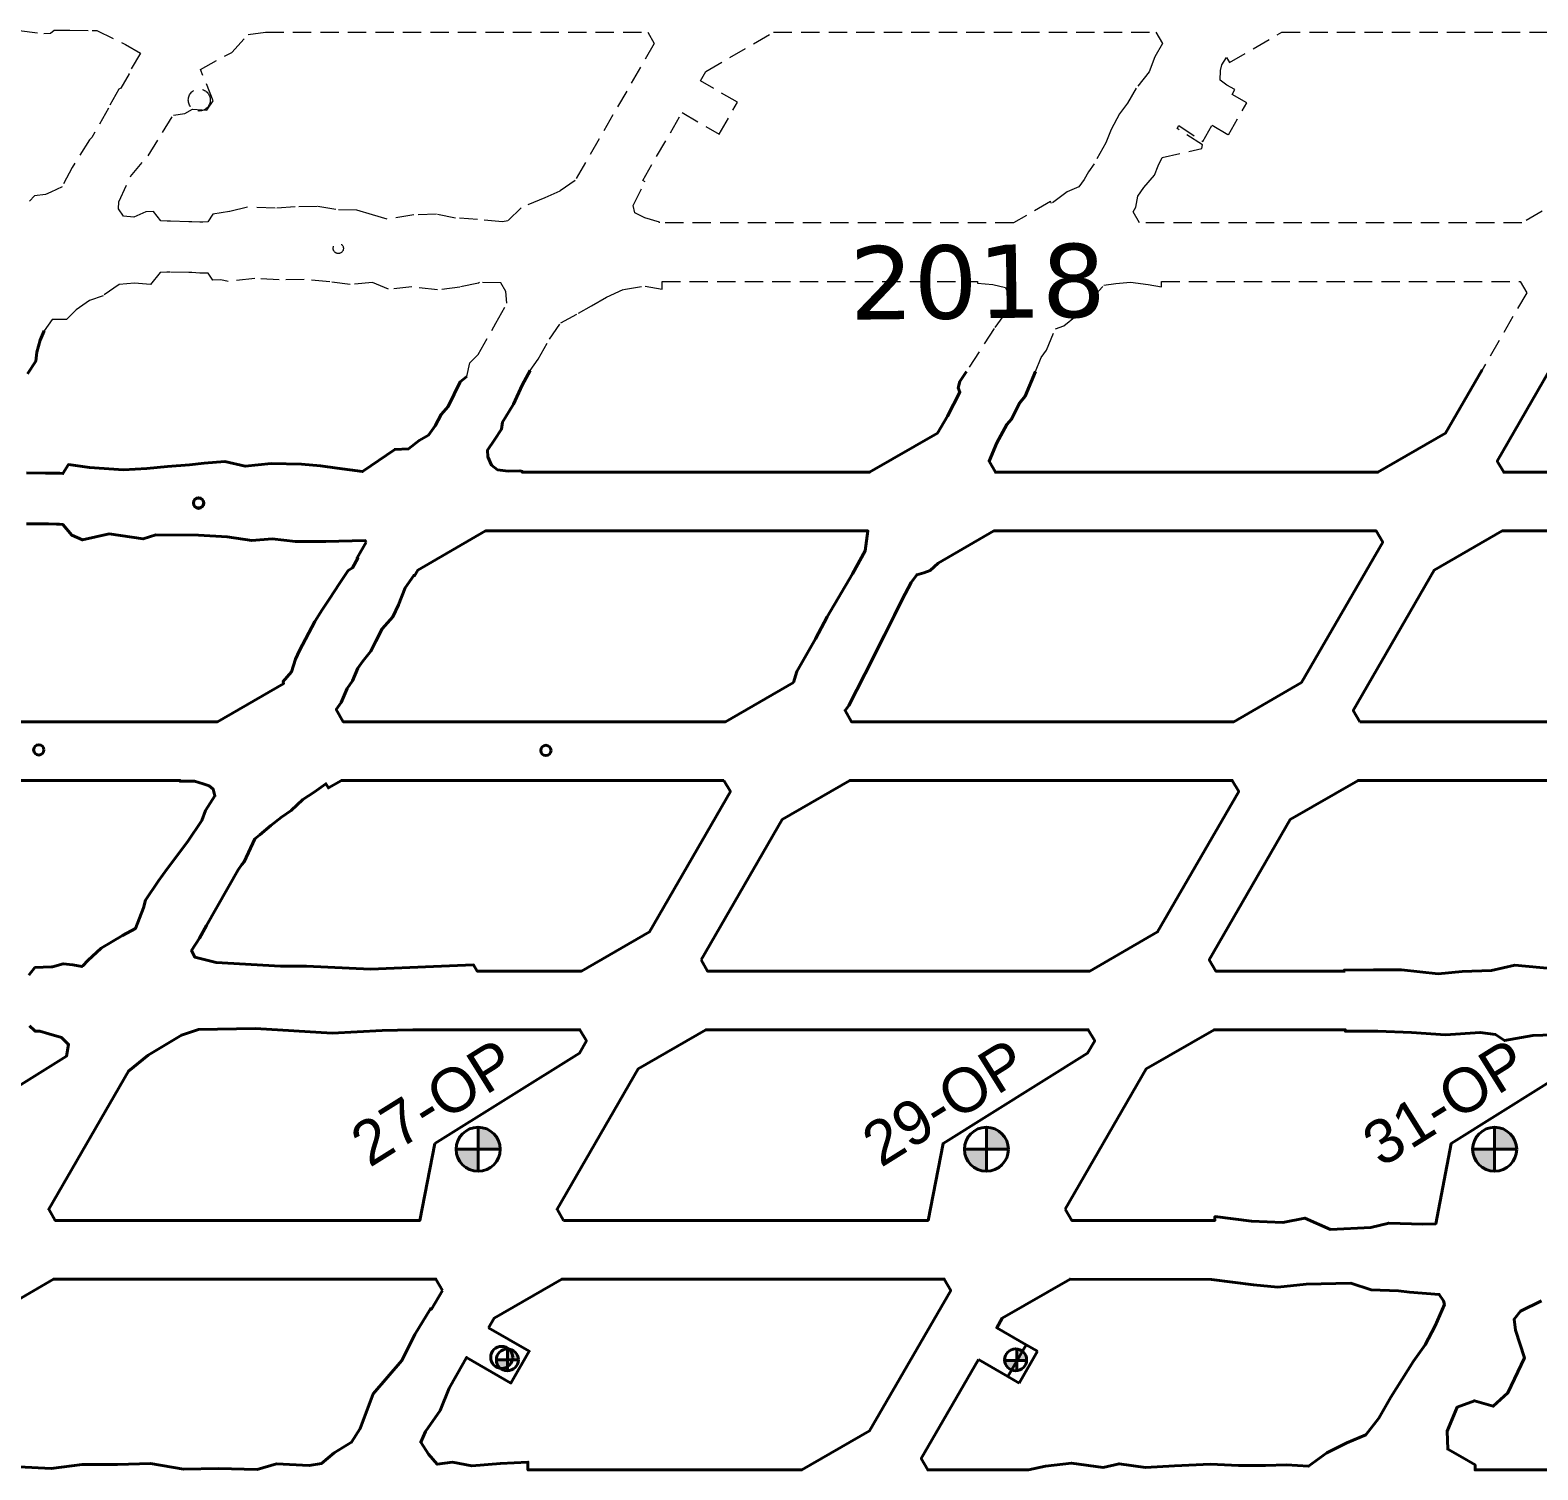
# Model space of a CAD drawing. Header units: millimetres. Extents: x -28 to 1943, y -5245 to 2752.
# Drawn here: x 1155.9 to 1258.6, y 86.7 to 184.9 of the extents above; entities that cross this region are included whole.
import ezdxf
from ezdxf.enums import TextEntityAlignment as Align

# ---------------------------------------------------------------- set-up
doc = ezdxf.new("R2010")
doc.units = ezdxf.units.MM
doc.linetypes.add('RAYITAS', pattern=[0.375, 0.25, -0.125])
doc.styles.add('DG-T1-473 TO 560$0$Standard', font='arial.ttf')
doc.styles.add('verdana', font='verdana.ttf', dxfattribs={"oblique": 15, "height": 3})

msp = doc.modelspace()

# ---------------------------------------------------------------- hatches: boundary and pattern name
at = {"lineweight": 40}
h = msp.add_hatch(color=256, dxfattribs=at)
h.paths.add_polyline_path([(1187.904, 108.601, 0.4142136), (1186.404, 110.101), (1186.404, 108.601)])
h.paths.add_polyline_path([(1186.404, 108.601), (1184.904, 108.601, 0.4142136), (1186.404, 107.101)])
h = msp.add_hatch(color=256, dxfattribs=at)
h.paths.add_polyline_path([(1187.904, 108.601, 0.4142136), (1186.404, 110.101), (1186.404, 108.601)])
h.paths.add_polyline_path([(1186.404, 108.601), (1184.904, 108.601, 0.4142136), (1186.404, 107.101)])
h = msp.add_hatch(color=256, dxfattribs=at)
h.paths.add_polyline_path([(1187.904, 108.601, 0.4142136), (1186.404, 110.101), (1186.404, 108.601)])
h.paths.add_polyline_path([(1186.404, 108.601), (1184.904, 108.601, 0.4142136), (1186.404, 107.101)])
at = {"linetype": 'Continuous', "lineweight": 40}
h = msp.add_hatch(color=7, dxfattribs=at)
h.paths.add_polyline_path([(1222.545, 108.601, 0.4142136), (1221.045, 110.101), (1221.045, 108.601)])
h.paths.add_polyline_path([(1221.045, 108.601), (1219.545, 108.601, 0.4142136), (1221.045, 107.101)])
at = {"lineweight": 40}
h = msp.add_hatch(color=3, dxfattribs=at)
h.paths.add_polyline_path([(1257.186, 108.601, 0.4142136), (1255.686, 110.101), (1255.686, 108.601)])
h.paths.add_polyline_path([(1255.686, 108.601), (1254.186, 108.601, 0.4142136), (1255.686, 107.101)])
h = msp.add_hatch(color=3, dxfattribs=at)
h.paths.add_polyline_path([(1257.186, 108.601, 0.4142136), (1255.686, 110.101), (1255.686, 108.601)])
h.paths.add_polyline_path([(1255.686, 108.601), (1254.186, 108.601, 0.4142136), (1255.686, 107.101)])
h = msp.add_hatch(color=3, dxfattribs=at)
h.paths.add_polyline_path([(1189.144, 94.248, 0.4142136), (1188.394, 94.998), (1188.394, 94.248)])
h.paths.add_polyline_path([(1187.644, 94.248, 0.4142136), (1188.394, 93.498), (1188.394, 94.248)])
h = msp.add_hatch(color=3, dxfattribs=at)
h.paths.add_polyline_path([(1189.144, 94.248, 0.4142136), (1188.394, 94.998), (1188.394, 94.248)])
h.paths.add_polyline_path([(1187.644, 94.248, 0.4142136), (1188.394, 93.498), (1188.394, 94.248)])
h = msp.add_hatch(color=3, dxfattribs=at)
h.paths.add_polyline_path([(1223.877, 94.195, 0.4142136), (1223.127, 94.945), (1223.127, 94.195)])
h.paths.add_polyline_path([(1222.377, 94.195, 0.4142136), (1223.127, 93.445), (1223.127, 94.195)])
h = msp.add_hatch(color=3, dxfattribs=at)
h.paths.add_polyline_path([(1223.877, 94.195, 0.4142136), (1223.127, 94.945), (1223.127, 94.195)])
h.paths.add_polyline_path([(1222.377, 94.195, 0.4142136), (1223.127, 93.445), (1223.127, 94.195)])

# ---------------------------------------------------------------- linework, layer by layer
at = {"color": 7, "lineweight": 40}
for p, q in [((1186.404, 107.101), (1186.404, 110.101)), ((1186.404, 107.101), (1186.404, 110.101)), ((1184.904, 108.601), (1187.904, 108.601)), ((1184.904, 108.601), (1187.904, 108.601))]:
    msp.add_line(p, q, dxfattribs=at)
at = {"color": 7, "linetype": 'Continuous', "lineweight": 40}
for p, q in [((1221.045, 107.101), (1221.045, 110.101)), ((1221.045, 107.101), (1221.045, 110.101)), ((1219.545, 108.601), (1222.545, 108.601)), ((1219.545, 108.601), (1222.545, 108.601))]:
    msp.add_line(p, q, dxfattribs=at)
at = {"color": 3, "lineweight": 40}
for p, q in [((1255.686, 107.101), (1255.686, 110.101)), ((1255.686, 107.101), (1255.686, 110.101)), ((1254.186, 108.601), (1257.186, 108.601)), ((1254.186, 108.601), (1257.186, 108.601)), ((1188.394, 93.498), (1188.394, 94.998)), ((1188.394, 93.498), (1188.394, 94.998)), ((1223.127, 93.445), (1223.127, 94.945)), ((1223.127, 93.445), (1223.127, 94.945)), ((1187.644, 94.248), (1189.144, 94.248)), ((1187.644, 94.248), (1189.144, 94.248)), ((1222.377, 94.195), (1223.877, 94.195)), ((1222.377, 94.195), (1223.877, 94.195))]:
    msp.add_line(p, q, dxfattribs=at)
at = {"color": 3, "linetype": 'Continuous', "lineweight": 40}
for p, q in [((1223.276, 92.666), (1224.526, 94.831)), ((1223.276, 92.666), (1224.526, 94.831)), ((1224.526, 94.831), (1223.752, 95.278)), ((1224.526, 94.831), (1223.752, 95.278)), ((1223.276, 92.666), (1222.502, 93.113)), ((1223.276, 92.666), (1222.502, 93.113))]:
    msp.add_line(p, q, dxfattribs=at)
at = {"color": 251, "linetype": 'RAYITAS', "lineweight": 13, "ltscale": 5}
for points in [[(1155.126, 184.859), (1156.79, 184.653), (1157.249, 184.685), (1157.512, 184.886), (1157.841, 184.887), (1158.583, 184.884), (1160.095, 184.873), (1160.413, 184.871), (1162.371, 183.904), (1163.379, 183.322), (1162.578, 181.933), (1162.62, 181.909), (1162.06, 180.936), (1161.913, 180.863), (1161.203, 179.574), (1160.079, 177.575), (1159.902, 177.421), (1158.73, 175.526), (1158.041, 174.205), (1157.27, 173.836), (1156.918, 173.685), (1156.169, 173.586), (1155.83, 173.226)], [(1155.126, 184.859), (1156.79, 184.653), (1157.249, 184.685), (1157.512, 184.886), (1157.841, 184.887), (1158.583, 184.884), (1160.095, 184.873), (1160.413, 184.871), (1162.371, 183.904), (1163.379, 183.322), (1162.578, 181.933), (1162.62, 181.909), (1162.06, 180.936), (1161.913, 180.863), (1161.203, 179.574), (1160.079, 177.575), (1159.902, 177.421), (1158.73, 175.526), (1158.041, 174.205), (1157.27, 173.836), (1156.918, 173.685), (1156.169, 173.586), (1155.83, 173.226)], [(1233.044, 183.985), (1232.521, 183.078), (1232.141, 182.053), (1231.262, 180.939), (1230.656, 179.913), (1230.125, 179.176), (1229.545, 178.121), (1229.19, 177.202), (1228.378, 175.776), (1228.007, 175.229), (1227.708, 174.699), (1227.35, 174.21), (1226.56, 173.865), (1225.485, 173.062), (1225.407, 173.197), (1222.898, 171.748), (1198.766, 171.748), (1198.766, 171.806), (1197.769, 172.096), (1197.093, 172.44), (1196.978, 172.945), (1197.79, 174.547), (1197.627, 174.641), (1200.297, 179.266), (1202.832, 177.803), (1204.082, 179.968), (1201.547, 181.431), (1201.922, 182.08), (1206.544, 184.748), (1232.603, 184.748), (1233.044, 183.985)], [(1233.044, 183.985), (1232.521, 183.078), (1232.141, 182.053), (1231.262, 180.939), (1230.656, 179.913), (1230.125, 179.176), (1229.545, 178.121), (1229.19, 177.202), (1228.378, 175.776), (1228.007, 175.229), (1227.708, 174.699), (1227.35, 174.21), (1226.56, 173.865), (1225.485, 173.062), (1225.407, 173.197), (1222.898, 171.748), (1198.766, 171.748), (1198.766, 171.806), (1197.769, 172.096), (1197.093, 172.44), (1196.978, 172.945), (1197.79, 174.547), (1197.627, 174.641), (1200.297, 179.266), (1202.832, 177.803), (1204.082, 179.968), (1201.547, 181.431), (1201.922, 182.08), (1206.544, 184.748), (1232.603, 184.748), (1233.044, 183.985)], [(1262.161, 174.416), (1257.539, 171.748), (1231.479, 171.748), (1231.039, 172.511), (1231.218, 172.822), (1231.356, 173.56), (1231.781, 174.163), (1232.509, 175), (1232.759, 175.639), (1233.014, 176.202), (1235.737, 176.827), (1235.764, 177.065), (1234.04, 178.184), (1234.159, 178.378), (1235.792, 177.308), (1236.427, 178.406), (1237.542, 177.762), (1238.792, 179.928), (1237.785, 180.509), (1237.973, 180.836), (1237.439, 181.137), (1236.975, 181.472), (1237, 182.132), (1237.087, 182.52), (1237.413, 183.017), (1237.607, 182.682), (1241.185, 184.748), (1267.244, 184.748)], [(1262.161, 174.416), (1257.539, 171.748), (1231.479, 171.748), (1231.039, 172.511), (1231.218, 172.822), (1231.356, 173.56), (1231.781, 174.163), (1232.509, 175), (1232.759, 175.639), (1233.014, 176.202), (1235.737, 176.827), (1235.764, 177.065), (1234.04, 178.184), (1234.159, 178.378), (1235.792, 177.308), (1236.427, 178.406), (1237.542, 177.762), (1238.792, 179.928), (1237.785, 180.509), (1237.973, 180.836), (1237.439, 181.137), (1236.975, 181.472), (1237, 182.132), (1237.087, 182.52), (1237.413, 183.017), (1237.607, 182.682), (1241.185, 184.748), (1267.244, 184.748)], [(1185.636, 161.279), (1185.835, 162.216), (1186.407, 162.779), (1187.614, 164.91), (1188.355, 166.269), (1188.292, 167.082), (1187.945, 167.672), (1186.502, 167.691), (1186.43, 167.635), (1185.159, 167.371), (1183.635, 167.185), (1181.89, 167.389), (1180.282, 167.228), (1179.211, 167.684), (1177.677, 167.538), (1176.299, 167.724), (1174.55, 167.883), (1172.845, 167.875), (1171.181, 167.957), (1169.358, 167.747), (1168.861, 167.876), (1168.319, 167.853), (1168.003, 168.312), (1167.622, 168.319), (1167.522, 168.319), (1167.422, 168.319), (1166.88, 168.357), (1166.78, 168.357), (1166.68, 168.357), (1165.383, 168.383), (1165.283, 168.383), (1165.183, 168.383), (1164.733, 168.373), (1164.079, 167.551), (1162.971, 167.636), (1161.937, 167.54), (1160.835, 166.787), (1159.915, 166.453), (1159.008, 165.826), (1158.337, 165.154), (1157.358, 165.173), (1156.829, 164.386)], [(1185.636, 161.279), (1185.835, 162.216), (1186.407, 162.779), (1187.614, 164.91), (1188.355, 166.269), (1188.292, 167.082), (1187.945, 167.672), (1186.502, 167.691), (1186.43, 167.635), (1185.159, 167.371), (1183.635, 167.185), (1181.89, 167.389), (1180.282, 167.228), (1179.211, 167.684), (1177.677, 167.538), (1176.299, 167.724), (1174.55, 167.883), (1172.845, 167.875), (1171.181, 167.957), (1169.358, 167.747), (1168.861, 167.876), (1168.319, 167.853), (1168.003, 168.312), (1167.622, 168.319), (1167.522, 168.319), (1167.422, 168.319), (1166.88, 168.357), (1166.78, 168.357), (1166.68, 168.357), (1165.383, 168.383), (1165.283, 168.383), (1165.183, 168.383), (1164.733, 168.373), (1164.079, 167.551), (1162.971, 167.636), (1161.937, 167.54), (1160.835, 166.787), (1159.915, 166.453), (1159.008, 165.826), (1158.337, 165.154), (1157.358, 165.173), (1156.829, 164.386)], [(1189.958, 161.676), (1190.503, 162.453), (1191.267, 163.829), (1192.032, 164.931), (1193.253, 165.586), (1194.132, 166.1), (1195.152, 166.677), (1196.301, 167.218), (1197.775, 167.445), (1198.943, 167.24), (1198.943, 167.748), (1220.447, 167.748), (1220.447, 167.63), (1221.483, 167.542), (1222.339, 167.343), (1222.545, 166.917), (1222.621, 166.205), (1222.357, 165.627), (1221.573, 164.545), (1219.679, 161.615)], [(1189.958, 161.676), (1190.503, 162.453), (1191.267, 163.829), (1192.032, 164.931), (1193.253, 165.586), (1194.132, 166.1), (1195.152, 166.677), (1196.301, 167.218), (1197.775, 167.445), (1198.943, 167.24), (1198.943, 167.748), (1220.447, 167.748), (1220.447, 167.63), (1221.483, 167.542), (1222.339, 167.343), (1222.545, 166.917), (1222.621, 166.205), (1222.357, 165.627), (1221.573, 164.545), (1219.679, 161.615)], [(1224.386, 161.615), (1224.785, 162.581), (1225.145, 163.064), (1225.746, 164.532), (1226.321, 164.723), (1227.16, 165.417), (1227.875, 165.841), (1228.131, 166.501), (1229.057, 167.495), (1229.856, 167.627), (1230.862, 167.705), (1232.08, 167.538), (1232.968, 167.399), (1232.968, 167.748), (1257.43, 167.748), (1257.87, 166.985), (1254.842, 161.741)], [(1224.386, 161.615), (1224.785, 162.581), (1225.145, 163.064), (1225.746, 164.532), (1226.321, 164.723), (1227.16, 165.417), (1227.875, 165.841), (1228.131, 166.501), (1229.057, 167.495), (1229.856, 167.627), (1230.862, 167.705), (1232.08, 167.538), (1232.968, 167.399), (1232.968, 167.748), (1257.43, 167.748), (1257.87, 166.985), (1254.842, 161.741)]]:
    msp.add_lwpolyline(points, dxfattribs=at)
msp.add_lwpolyline([(1170.688, 172.82), (1169.453, 172.516), (1168.314, 172.347), (1167.98, 171.831), (1167.629, 171.801), (1167.529, 171.801), (1167.429, 171.801), (1166.887, 171.824), (1166.787, 171.824), (1166.687, 171.824), (1165.405, 171.862), (1165.305, 171.863), (1165.206, 171.863), (1164.767, 171.896), (1164.268, 172.535), (1163.757, 172.501), (1162.936, 172.133), (1162.24, 172.205), (1161.889, 172.706), (1161.908, 173.181), (1162.703, 174.903), (1163.905, 176.318), (1165.632, 179.088), (1166.409, 179.202), (1166.928, 179.502), (1167.906, 179.434), (1168.345, 180.065), (1167.48, 182.208), (1169.604, 183.372), (1170.736, 184.583), (1171.903, 184.748), (1197.962, 184.748), (1198.403, 183.985), (1193.007, 174.639), (1191.976, 173.919), (1190.947, 173.454), (1189.33, 172.786), (1188.418, 171.883), (1188.063, 171.814), (1186.369, 171.991), (1184.853, 172.076), (1183.556, 172.338), (1182.018, 172.296), (1180.198, 172.007), (1179.197, 172.291), (1178.13, 172.606), (1176.71, 172.651), (1175.436, 172.875), (1173.938, 172.846), (1172.562, 172.747)], close=True, dxfattribs=at)
msp.add_lwpolyline([(1170.688, 172.82), (1169.453, 172.516), (1168.314, 172.347), (1167.98, 171.831), (1167.629, 171.801), (1167.529, 171.801), (1167.429, 171.801), (1166.887, 171.824), (1166.787, 171.824), (1166.687, 171.824), (1165.405, 171.862), (1165.305, 171.863), (1165.206, 171.863), (1164.767, 171.896), (1164.268, 172.535), (1163.757, 172.501), (1162.936, 172.133), (1162.24, 172.205), (1161.889, 172.706), (1161.908, 173.181), (1162.703, 174.903), (1163.905, 176.318), (1165.632, 179.088), (1166.409, 179.202), (1166.928, 179.502), (1167.906, 179.434), (1168.345, 180.065), (1167.48, 182.208), (1169.604, 183.372), (1170.736, 184.583), (1171.903, 184.748), (1197.962, 184.748), (1198.403, 183.985), (1193.007, 174.639), (1191.976, 173.919), (1190.947, 173.454), (1189.33, 172.786), (1188.418, 171.883), (1188.063, 171.814), (1186.369, 171.991), (1184.853, 172.076), (1183.556, 172.338), (1182.018, 172.296), (1180.198, 172.007), (1179.197, 172.291), (1178.13, 172.606), (1176.71, 172.651), (1175.436, 172.875), (1173.938, 172.846), (1172.562, 172.747)], close=True, dxfattribs=at)
at = {"lineweight": 40}
for points in [[(1291.13, 167.198), (1291.16, 166.523), (1291.393, 165.836), (1291.153, 165.056), (1290.777, 164.356), (1290.523, 164.016), (1290.254, 163.6), (1289.954, 163.008), (1289.629, 162.622), (1289.404, 162.297), (1288.978, 161.479), (1288.52, 160.608), (1288.076, 160.016), (1287.845, 159.657), (1287.354, 158.627), (1287.167, 158.271), (1287.021, 157.9), (1286.879, 157.53), (1286.955, 157.398), (1282.365, 154.748), (1256.305, 154.748), (1255.865, 155.511), (1259.389, 161.615)], [(1291.13, 167.198), (1291.16, 166.523), (1291.393, 165.836), (1291.153, 165.056), (1290.777, 164.356), (1290.523, 164.016), (1290.254, 163.6), (1289.954, 163.008), (1289.629, 162.622), (1289.404, 162.297), (1288.978, 161.479), (1288.52, 160.608), (1288.076, 160.016), (1287.845, 159.657), (1287.354, 158.627), (1287.167, 158.271), (1287.021, 157.9), (1286.879, 157.53), (1286.955, 157.398), (1282.365, 154.748), (1256.305, 154.748), (1255.865, 155.511), (1259.389, 161.615)], [(1156.829, 164.386), (1156.543, 163.765), (1156.316, 162.935), (1156.244, 162.315), (1155.695, 161.469)], [(1156.829, 164.386), (1156.543, 163.765), (1156.316, 162.935), (1156.244, 162.315), (1155.695, 161.469)], [(1217.705, 157.416), (1213.083, 154.748), (1202.798, 154.748), (1189.417, 154.748), (1189.417, 154.811), (1189.255, 154.843), (1188.445, 154.828), (1187.732, 154.923), (1187.31, 155.235), (1187.066, 155.797), (1187.035, 156.25), (1187.52, 156.954), (1187.984, 157.686), (1188.068, 158.17), (1188.81, 159.392), (1189.408, 160.68), (1189.958, 161.676)], [(1217.705, 157.416), (1213.083, 154.748), (1202.798, 154.748), (1189.417, 154.748), (1189.417, 154.811), (1189.255, 154.843), (1188.445, 154.828), (1187.732, 154.923), (1187.31, 155.235), (1187.066, 155.797), (1187.035, 156.25), (1187.52, 156.954), (1187.984, 157.686), (1188.068, 158.17), (1188.81, 159.392), (1189.408, 160.68), (1189.958, 161.676)], [(1219.679, 161.615), (1219.242, 160.938), (1219.126, 160.494), (1219.235, 160.219), (1218.396, 158.578), (1217.705, 157.416)], [(1219.679, 161.615), (1219.242, 160.938), (1219.126, 160.494), (1219.235, 160.219), (1218.396, 158.578), (1217.705, 157.416)], [(1221.224, 155.511), (1221.664, 154.748), (1221.224, 155.511), (1221.759, 156.751), (1222.445, 157.997), (1222.763, 158.375), (1223.299, 159.449), (1223.695, 159.939), (1224.386, 161.615)], [(1221.224, 155.511), (1221.664, 154.748), (1221.224, 155.511), (1221.759, 156.751), (1222.445, 157.997), (1222.763, 158.375), (1223.299, 159.449), (1223.695, 159.939), (1224.386, 161.615)], [(1254.842, 161.741), (1252.346, 157.416), (1247.724, 154.748), (1221.664, 154.748)], [(1254.842, 161.741), (1252.346, 157.416), (1247.724, 154.748), (1221.664, 154.748)], [(1155.617, 154.709), (1156.921, 154.69), (1157.021, 154.69), (1157.12, 154.69), (1157.682, 154.682), (1157.782, 154.681), (1157.882, 154.681), (1158.098, 154.657), (1158.477, 155.268), (1159.903, 155.071), (1162.238, 154.927), (1163.831, 155.016), (1165.232, 155.15), (1166.722, 155.257), (1167.728, 155.36), (1169.142, 155.481), (1170.53, 155.156), (1172.288, 155.347), (1174.354, 155.312), (1175.656, 155.192), (1176.799, 155.019), (1178.523, 154.795), (1180.714, 156.308), (1181.652, 156.34), (1182.38, 156.918), (1183.016, 157.276), (1183.472, 157.911), (1183.887, 158.693), (1184.361, 159.241), (1185.182, 160.917), (1185.636, 161.279)], [(1155.617, 154.709), (1156.921, 154.69), (1157.021, 154.69), (1157.12, 154.69), (1157.682, 154.682), (1157.782, 154.681), (1157.882, 154.681), (1158.098, 154.657), (1158.477, 155.268), (1159.903, 155.071), (1162.238, 154.927), (1163.831, 155.016), (1165.232, 155.15), (1166.722, 155.257), (1167.728, 155.36), (1169.142, 155.481), (1170.53, 155.156), (1172.288, 155.347), (1174.354, 155.312), (1175.656, 155.192), (1176.799, 155.019), (1178.523, 154.795), (1180.714, 156.308), (1181.652, 156.34), (1182.38, 156.918), (1183.016, 157.276), (1183.472, 157.911), (1183.887, 158.693), (1184.361, 159.241), (1185.182, 160.917), (1185.636, 161.279)], [(1178.773, 149.985), (1178.709, 150.096), (1176.027, 150.034), (1173.946, 150.022), (1172.361, 150.203), (1170.972, 150.099), (1169.29, 150.342), (1167.341, 150.455), (1164.442, 150.488), (1163.572, 150.208), (1161.25, 150.543), (1159.433, 150.143), (1158.706, 150.465), (1158.104, 151.184), (1157.868, 151.21), (1157.768, 151.21), (1157.668, 151.211), (1157.123, 151.233), (1157.023, 151.233), (1156.923, 151.233), (1155.625, 151.227)], [(1178.773, 149.985), (1178.709, 150.096), (1176.027, 150.034), (1173.946, 150.022), (1172.361, 150.203), (1170.972, 150.099), (1169.29, 150.342), (1167.341, 150.455), (1164.442, 150.488), (1163.572, 150.208), (1161.25, 150.543), (1159.433, 150.143), (1158.706, 150.465), (1158.104, 151.184), (1157.868, 151.21), (1157.768, 151.21), (1157.668, 151.211), (1157.123, 151.233), (1157.023, 151.233), (1156.923, 151.233), (1155.625, 151.227)], [(1207.89, 140.416), (1203.268, 137.748), (1177.208, 137.748), (1176.735, 138.568), (1177.069, 139.05), (1177.474, 140.004), (1177.85, 140.531), (1178.211, 141.397), (1178.546, 141.877), (1179.092, 142.557), (1179.437, 143.233), (1179.861, 144.07), (1180.583, 144.906), (1180.975, 145.706), (1181.43, 146.867), (1182.017, 147.723), (1182.069, 147.693), (1182.292, 148.08), (1186.914, 150.748), (1212.974, 150.748), (1212.786, 149.395), (1211.911, 147.822), (1210.193, 144.889), (1209.403, 143.401), (1208.123, 141.17), (1207.89, 140.416)], [(1207.89, 140.416), (1203.268, 137.748), (1177.208, 137.748), (1176.735, 138.568), (1177.069, 139.05), (1177.474, 140.004), (1177.85, 140.531), (1178.211, 141.397), (1178.546, 141.877), (1179.092, 142.557), (1179.437, 143.233), (1179.861, 144.07), (1180.583, 144.906), (1180.975, 145.706), (1181.43, 146.867), (1182.017, 147.723), (1182.069, 147.693), (1182.292, 148.08), (1186.914, 150.748), (1212.974, 150.748), (1212.786, 149.395), (1211.911, 147.822), (1210.193, 144.889), (1209.403, 143.401), (1208.123, 141.17), (1207.89, 140.416)], [(1142.567, 137.748), (1168.627, 137.748), (1173.15, 140.36), (1173.094, 140.458), (1173.675, 141.136), (1173.945, 142.001), (1174.235, 142.595), (1175.276, 144.571), (1175.769, 145.379), (1176.279, 146.118), (1176.948, 147.17), (1177.537, 148.044), (1177.828, 148.241), (1178.208, 148.885), (1178.156, 148.915), (1178.773, 149.985)], [(1142.567, 137.748), (1168.627, 137.748), (1173.15, 140.36), (1173.094, 140.458), (1173.675, 141.136), (1173.945, 142.001), (1174.235, 142.595), (1175.276, 144.571), (1175.769, 145.379), (1176.279, 146.118), (1176.948, 147.17), (1177.537, 148.044), (1177.828, 148.241), (1178.208, 148.885), (1178.156, 148.915), (1178.773, 149.985)], [(1142.458, 133.748), (1166.073, 133.748), (1166.073, 133.683), (1167.073, 133.698), (1167.67, 133.501), (1168.064, 133.368), (1168.339, 133.154), (1168.458, 132.683), (1167.825, 131.683), (1167.563, 131.016), (1166.596, 129.558), (1165.205, 127.728), (1164.614, 126.907), (1163.736, 125.571), (1163.592, 125.051), (1163.045, 123.645), (1162.159, 123.176), (1160.711, 122.315), (1159.799, 121.467), (1159.464, 121.1), (1159.394, 121.055), (1158.777, 121.17), (1158.12, 121.247), (1157.399, 121.037), (1157.329, 121.04), (1156.195, 120.984), (1155.785, 120.477)], [(1142.458, 133.748), (1166.073, 133.748), (1166.073, 133.683), (1167.073, 133.698), (1167.67, 133.501), (1168.064, 133.368), (1168.339, 133.154), (1168.458, 132.683), (1167.825, 131.683), (1167.563, 131.016), (1166.596, 129.558), (1165.205, 127.728), (1164.614, 126.907), (1163.736, 125.571), (1163.592, 125.051), (1163.045, 123.645), (1162.159, 123.176), (1160.711, 122.315), (1159.799, 121.467), (1159.464, 121.1), (1159.394, 121.055), (1158.777, 121.17), (1158.12, 121.247), (1157.399, 121.037), (1157.329, 121.04), (1156.195, 120.984), (1155.785, 120.477)], [(1203.159, 133.748), (1203.599, 132.985), (1198.075, 123.416), (1193.453, 120.748), (1190.554, 120.748), (1186.335, 120.748), (1186.092, 121.167), (1183.358, 121.065), (1179.069, 120.88), (1174.702, 121.072), (1172.93, 121.072), (1168.547, 121.331), (1167.097, 121.687), (1166.871, 122.159), (1167.417, 122.982), (1167.893, 123.855), (1170.042, 127.642), (1170.3, 128.014), (1170.452, 128.203), (1171.179, 129.753), (1171.526, 130.029), (1172.266, 130.676), (1172.997, 131.25), (1173.667, 131.689), (1174.451, 132.433), (1175.235, 132.953), (1176.032, 133.52), (1176.2, 133.229), (1177.099, 133.748), (1203.159, 133.748)], [(1203.159, 133.748), (1203.599, 132.985), (1198.075, 123.416), (1193.453, 120.748), (1190.554, 120.748), (1186.335, 120.748), (1186.092, 121.167), (1183.358, 121.065), (1179.069, 120.88), (1174.702, 121.072), (1172.93, 121.072), (1168.547, 121.331), (1167.097, 121.687), (1166.871, 122.159), (1167.417, 122.982), (1167.893, 123.855), (1170.042, 127.642), (1170.3, 128.014), (1170.452, 128.203), (1171.179, 129.753), (1171.526, 130.029), (1172.266, 130.676), (1172.997, 131.25), (1173.667, 131.689), (1174.451, 132.433), (1175.235, 132.953), (1176.032, 133.52), (1176.2, 133.229), (1177.099, 133.748), (1203.159, 133.748)], [(1201.594, 121.511), (1207.118, 131.08), (1211.74, 133.748), (1237.8, 133.748), (1238.24, 132.985), (1232.716, 123.416), (1228.094, 120.748), (1202.034, 120.748), (1201.594, 121.511)], [(1201.594, 121.511), (1207.118, 131.08), (1211.74, 133.748), (1237.8, 133.748), (1238.24, 132.985), (1232.716, 123.416), (1228.094, 120.748), (1202.034, 120.748), (1201.594, 121.511)], [(1245.503, 120.748), (1236.675, 120.748), (1236.235, 121.511), (1241.759, 131.08), (1246.381, 133.748), (1272.441, 133.748)], [(1245.503, 120.748), (1236.675, 120.748), (1236.235, 121.511), (1241.759, 131.08), (1246.381, 133.748), (1272.441, 133.748)], [(1259.734, 120.892), (1257.056, 121.15), (1255.476, 120.793), (1253.479, 120.712), (1251.838, 120.563), (1249.326, 120.823), (1247.419, 120.842), (1245.435, 120.814), (1245.435, 120.748)], [(1259.734, 120.892), (1257.056, 121.15), (1255.476, 120.793), (1253.479, 120.712), (1251.838, 120.563), (1249.326, 120.823), (1247.419, 120.842), (1245.435, 120.814), (1245.435, 120.748)], [(1148.809, 108.996), (1158.35, 114.958), (1158.49, 115.747), (1157.995, 116.216), (1157.145, 116.47), (1156.518, 116.652), (1156.216, 116.644), (1156.161, 116.694), (1155.828, 117.019)], [(1148.809, 108.996), (1158.35, 114.958), (1158.49, 115.747), (1157.995, 116.216), (1157.145, 116.47), (1156.518, 116.652), (1156.216, 116.644), (1156.161, 116.694), (1155.828, 117.019)], [(1260.304, 116.417), (1258.298, 116.361), (1256.362, 116.011), (1255.751, 116.421), (1254.694, 116.571), (1252.332, 116.397), (1250.022, 116.56), (1247.72, 116.641), (1245.503, 116.649), (1245.503, 116.748), (1236.566, 116.748), (1231.944, 114.08), (1226.42, 104.511)], [(1260.304, 116.417), (1258.298, 116.361), (1256.362, 116.011), (1255.751, 116.421), (1254.694, 116.571), (1252.332, 116.397), (1250.022, 116.56), (1247.72, 116.641), (1245.503, 116.649), (1245.503, 116.748), (1236.566, 116.748), (1231.944, 114.08), (1226.42, 104.511)], [(1226.42, 104.511), (1226.86, 103.748), (1228.324, 103.748), (1229.759, 103.748), (1236.623, 103.748), (1236.623, 104.016), (1239.116, 103.698), (1241.242, 103.606), (1242.741, 103.913), (1244.504, 103.136), (1247.237, 103.264), (1248.467, 103.569), (1250.792, 103.488), (1251.668, 103.521), (1252.732, 108.996), (1262.023, 114.802)], [(1226.42, 104.511), (1226.86, 103.748), (1228.324, 103.748), (1229.759, 103.748), (1236.623, 103.748), (1236.623, 104.016), (1239.116, 103.698), (1241.242, 103.606), (1242.741, 103.913), (1244.504, 103.136), (1247.237, 103.264), (1248.467, 103.569), (1250.792, 103.488), (1251.668, 103.521), (1252.732, 108.996), (1262.023, 114.802)], [(1152.951, 97.14), (1157.469, 99.748), (1183.529, 99.748), (1183.969, 98.985)], [(1152.951, 97.14), (1157.469, 99.748), (1183.529, 99.748), (1183.969, 98.985)], [(1183.969, 98.985), (1183.222, 97.69), (1183.151, 97.73), (1182.085, 95.977), (1181.197, 94.213), (1179.252, 91.92), (1178.364, 89.564), (1177.78, 88.632), (1176.586, 87.901), (1175.733, 87.188), (1174.877, 87.035), (1172.664, 87.156), (1171.351, 86.78), (1168.704, 86.832), (1166.319, 86.803), (1164.072, 87.179), (1161.814, 87.104), (1159.419, 87.123), (1157.301, 86.833), (1155.087, 86.945)], [(1183.969, 98.985), (1183.222, 97.69), (1183.151, 97.73), (1182.085, 95.977), (1181.197, 94.213), (1179.252, 91.92), (1178.364, 89.564), (1177.78, 88.632), (1176.586, 87.901), (1175.733, 87.188), (1174.877, 87.035), (1172.664, 87.156), (1171.351, 86.78), (1168.704, 86.832), (1166.319, 86.803), (1164.072, 87.179), (1161.814, 87.104), (1159.419, 87.123), (1157.301, 86.833), (1155.087, 86.945)], [(1276.845, 86.748), (1254.356, 86.748), (1254.356, 87.08), (1253.332, 87.672), (1252.491, 88.154), (1252.438, 89.377), (1253.121, 91.018), (1254.309, 91.456), (1255.587, 91.081), (1256.577, 92.007), (1257.713, 94.384), (1257.102, 96.26), (1257.008, 97.016), (1257.448, 97.563), (1258.887, 98.266)], [(1276.845, 86.748), (1254.356, 86.748), (1254.356, 87.08), (1253.332, 87.672), (1252.491, 88.154), (1252.438, 89.377), (1253.121, 91.018), (1254.309, 91.456), (1255.587, 91.081), (1256.577, 92.007), (1257.713, 94.384), (1257.102, 96.26), (1257.008, 97.016), (1257.448, 97.563), (1258.887, 98.266)]]:
    msp.add_lwpolyline(points, dxfattribs=at)
for points in [[(1242.531, 140.416), (1237.909, 137.748), (1211.849, 137.748), (1211.409, 138.511), (1211.658, 138.856), (1212.761, 140.997), (1212.79, 141.027), (1214.092, 143.64), (1214.775, 145.012), (1215.311, 146.084), (1215.906, 147.23), (1216.297, 147.764), (1216.783, 147.905), (1217.219, 148.058), (1217.748, 148.55), (1221.555, 150.748), (1247.615, 150.748), (1248.055, 149.985)], [(1242.531, 140.416), (1237.909, 137.748), (1211.849, 137.748), (1211.409, 138.511), (1211.658, 138.856), (1212.761, 140.997), (1212.79, 141.027), (1214.092, 143.64), (1214.775, 145.012), (1215.311, 146.084), (1215.906, 147.23), (1216.297, 147.764), (1216.783, 147.905), (1217.219, 148.058), (1217.748, 148.55), (1221.555, 150.748), (1247.615, 150.748), (1248.055, 149.985)], [(1246.49, 137.748), (1246.05, 138.511), (1251.574, 148.08), (1256.196, 150.748), (1282.256, 150.748), (1282.696, 149.985), (1277.172, 140.416), (1272.55, 137.748)], [(1246.49, 137.748), (1246.05, 138.511), (1251.574, 148.08), (1256.196, 150.748), (1282.256, 150.748), (1282.696, 149.985), (1277.172, 140.416), (1272.55, 137.748)], [(1183.45, 108.996), (1193.304, 115.154), (1193.784, 115.985), (1193.344, 116.748), (1190.554, 116.748), (1182.06, 116.748), (1181.944, 116.736), (1179.862, 116.696), (1176.443, 116.514), (1171.235, 116.824), (1167.348, 116.754), (1166.18, 116.388), (1163.906, 115.024), (1162.576, 113.93), (1157.138, 104.511), (1157.578, 103.748), (1182.43, 103.748)], [(1183.45, 108.996), (1193.304, 115.154), (1193.784, 115.985), (1193.344, 116.748), (1190.554, 116.748), (1182.06, 116.748), (1181.944, 116.736), (1179.862, 116.696), (1176.443, 116.514), (1171.235, 116.824), (1167.348, 116.754), (1166.18, 116.388), (1163.906, 115.024), (1162.576, 113.93), (1157.138, 104.511), (1157.578, 103.748), (1182.43, 103.748)], [(1192.219, 103.748), (1191.779, 104.511), (1197.303, 114.08), (1201.925, 116.748), (1227.985, 116.748), (1228.425, 115.985), (1227.945, 115.154), (1218.091, 108.996), (1217.071, 103.748)], [(1192.219, 103.748), (1191.779, 104.511), (1197.303, 114.08), (1201.925, 116.748), (1227.985, 116.748), (1228.425, 115.985), (1227.945, 115.154), (1218.091, 108.996), (1217.071, 103.748)], [(1220.505, 94.266), (1216.605, 87.511), (1217.045, 86.748), (1223.908, 86.748), (1225.076, 87.003), (1226.837, 87.214), (1229.002, 86.91), (1230.083, 87.16), (1231.892, 86.9), (1233.865, 87.018), (1236.321, 87.137), (1238.226, 87.053), (1240.06, 87.053), (1241.491, 87.079), (1243.008, 86.997), (1244.241, 87.898), (1245.613, 88.581), (1246.898, 89.124), (1247.788, 90.272), (1248.604, 91.713), (1250.146, 94.165), (1250.95, 95.27), (1251.641, 96.573), (1252.26, 98.013), (1252.194, 98.272), (1251.91, 98.709), (1249.891, 98.867), (1249.128, 98.954), (1247.268, 99.029), (1245.875, 99.47), (1242.832, 99.405), (1240.906, 99.205), (1239.246, 99.351), (1236.378, 99.727), (1226.751, 99.748), (1222.129, 97.08), (1221.755, 96.431), (1223.752, 95.278), (1222.502, 93.113)], [(1220.505, 94.266), (1216.605, 87.511), (1217.045, 86.748), (1223.908, 86.748), (1225.076, 87.003), (1226.837, 87.214), (1229.002, 86.91), (1230.083, 87.16), (1231.892, 86.9), (1233.865, 87.018), (1236.321, 87.137), (1238.226, 87.053), (1240.06, 87.053), (1241.491, 87.079), (1243.008, 86.997), (1244.241, 87.898), (1245.613, 88.581), (1246.898, 89.124), (1247.788, 90.272), (1248.604, 91.713), (1250.146, 94.165), (1250.95, 95.27), (1251.641, 96.573), (1252.26, 98.013), (1252.194, 98.272), (1251.91, 98.709), (1249.891, 98.867), (1249.128, 98.954), (1247.268, 99.029), (1245.875, 99.47), (1242.832, 99.405), (1240.906, 99.205), (1239.246, 99.351), (1236.378, 99.727), (1226.751, 99.748), (1222.129, 97.08), (1221.755, 96.431), (1223.752, 95.278), (1222.502, 93.113)]]:
    msp.add_lwpolyline(points, close=True, dxfattribs=at)
at = {"color": 7, "linetype": 'Continuous', "lineweight": 40}
msp.add_lwpolyline([(1187.114, 96.431), (1187.488, 97.08), (1192.11, 99.748), (1218.17, 99.748), (1218.61, 98.985), (1213.086, 89.416), (1208.464, 86.748), (1189.791, 86.748), (1189.791, 87.28), (1187.916, 87.185), (1185.971, 87.023), (1184.657, 87.271), (1183.615, 87.133), (1183.027, 87.811), (1182.487, 88.631), (1182.813, 89.355), (1183.825, 90.795), (1184.438, 92.326), (1185.381, 93.993), (1185.609, 94.413), (1188.635, 92.666), (1189.885, 94.831), (1187.114, 96.431)], dxfattribs=at)
msp.add_lwpolyline([(1187.114, 96.431), (1187.488, 97.08), (1192.11, 99.748), (1218.17, 99.748), (1218.61, 98.985), (1213.086, 89.416), (1208.464, 86.748), (1189.791, 86.748), (1189.791, 87.28), (1187.916, 87.185), (1185.971, 87.023), (1184.657, 87.271), (1183.615, 87.133), (1183.027, 87.811), (1182.487, 88.631), (1182.813, 89.355), (1183.825, 90.795), (1184.438, 92.326), (1185.381, 93.993), (1185.609, 94.413), (1188.635, 92.666), (1189.885, 94.831), (1187.114, 96.431)], dxfattribs=at)
at = {"color": 251, "linetype": 'RAYITAS', "lineweight": 13, "ltscale": 5}
for centre, radius in [((1167.397, 180.124), 0.75), ((1176.871, 170.01), 0.35)]:
    msp.add_circle(centre, radius, dxfattribs=at)
at = {"lineweight": 40}
for centre, radius in [((1167.347, 152.665), 0.35), ((1167.351, 152.639), 0.35), ((1156.454, 135.826), 0.35), ((1191.021, 135.788), 0.35), ((1186.404, 108.601), 1.5), ((1186.404, 108.601), 1.5), ((1221.045, 108.601), 1.5), ((1255.686, 108.601), 1.5), ((1188.013, 94.416), 0.75), ((1223.035, 94.248), 0.75)]:
    msp.add_circle(centre, radius, dxfattribs=at)
at = {"color": 7, "linetype": 'Continuous', "lineweight": 40}
msp.add_circle((1221.045, 108.601), 1.5, dxfattribs=at)
at = {"color": 3, "lineweight": 40}
for centre, radius in [((1255.686, 108.601), 1.5), ((1188.394, 94.248), 0.75), ((1223.035, 94.248), 0.75)]:
    msp.add_circle(centre, radius, dxfattribs=at)

# ---------------------------------------------------------------- texts
at = {"color": 1, "lineweight": -3, "style": 'verdana'}
msp.add_text('2018', height=5, rotation=0.66415, dxfattribs=at).set_placement((1220.447, 167.748), align=Align.MIDDLE_CENTER)
at = {"linetype": 'Continuous', "style": 'DG-T1-473 TO 560$0$Standard'}
for s, p in [('27-OP', (1179.001, 107.314)), ('29-OP', (1213.853, 107.314)), ('31-OP', (1247.958, 107.314))]:
    msp.add_text(s, height=3, rotation=32, dxfattribs=at).set_placement(p)

doc.saveas('drawing.dxf')
